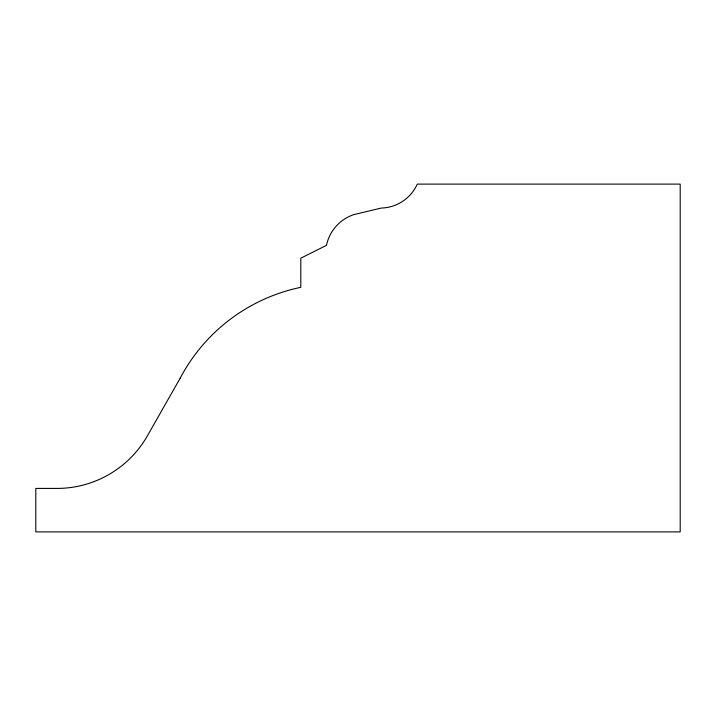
<?xml version="1.0" encoding="UTF-8"?>
<svg xmlns="http://www.w3.org/2000/svg" width="716" height="716" viewBox="0 0 716 716"><rect width="100%" height="100%" fill="white"/><g stroke="black" fill="none" stroke-linecap="round" stroke-linejoin="round"><path stroke-width="1.07" d="M180.164 378.2L147.585 435.516A104.097 104.097 0 0 1 57.978 488.419L35.8 488.419L35.8 531.89L680.2 531.89L680.2 184.11L417.294 184.11A40.615 40.615 0 0 1 381.351 208.043L353.758 214.63A41.268 41.268 0 0 0 326.478 245.355L300.801 258.181L300.801 287.331A176.986 176.986 0 0 0 180.164 378.2"/></g></svg>
